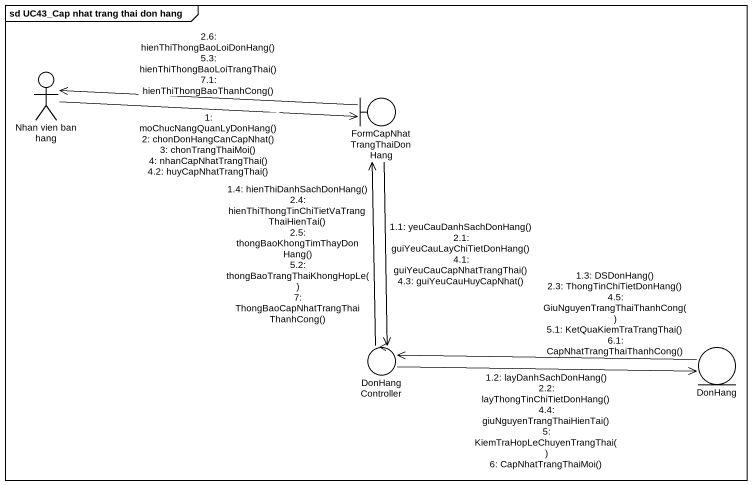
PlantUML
@startuml
mainframe sd UC43_Cap nhat trang thai don hang
actor "Nhan vien ban hang" as Nhan_vien_ban_hang
boundary FormCapNhatTrangThaiDonHang
control DonHangController
entity DonHang
Nhan_vien_ban_hang -right-> FormCapNhatTrangThaiDonHang : 1: moChucNangQuanLyDonHang()\n2: chonDonHangCanCapNhat()\n3: chonTrangThaiMoi()\n4: nhanCapNhatTrangThai()\n4.2: huyCapNhatTrangThai()
FormCapNhatTrangThaiDonHang --> DonHangController : 1.1: yeuCauDanhSachDonHang()\n2.1: guiYeuCauLayChiTietDonHang()\n4.1: guiYeuCauCapNhatTrangThai()\n4.3: guiYeuCauHuyCapNhat()
DonHangController -right-> DonHang : 1.2: layDanhSachDonHang()\n2.2: layThongTinChiTietDonHang()\n4.4: giuNguyenTrangThaiHienTai()\n5: KiemTraHopLeChuyenTrangThai()\n6: CapNhatTrangThaiMoi()
DonHang -left-> DonHangController : 1.3: DSDonHang()\n2.3: ThongTinChiTietDonHang()\n4.5: GiuNguyenTrangThaiThanhCong()\n5.1: KetQuaKiemTraTrangThai()\n6.1: CapNhatTrangThaiThanhCong()
DonHangController -up-> FormCapNhatTrangThaiDonHang : 1.4: hienThiDanhSachDonHang()\n2.4: hienThiThongTinChiTietVaTrangThaiHienTai()\n2.5: thongBaoKhongTimThayDonHang()\n5.2: thongBaoTrangThaiKhongHopLe()\n7: ThongBaoCapNhatTrangThaiThanhCong()
FormCapNhatTrangThaiDonHang -left-> Nhan_vien_ban_hang : 2.6: hienThiThongBaoLoiDonHang()\n5.3: hienThiThongBaoLoiTrangThai()\n7.1: hienThiThongBaoThanhCong()
@enduml
